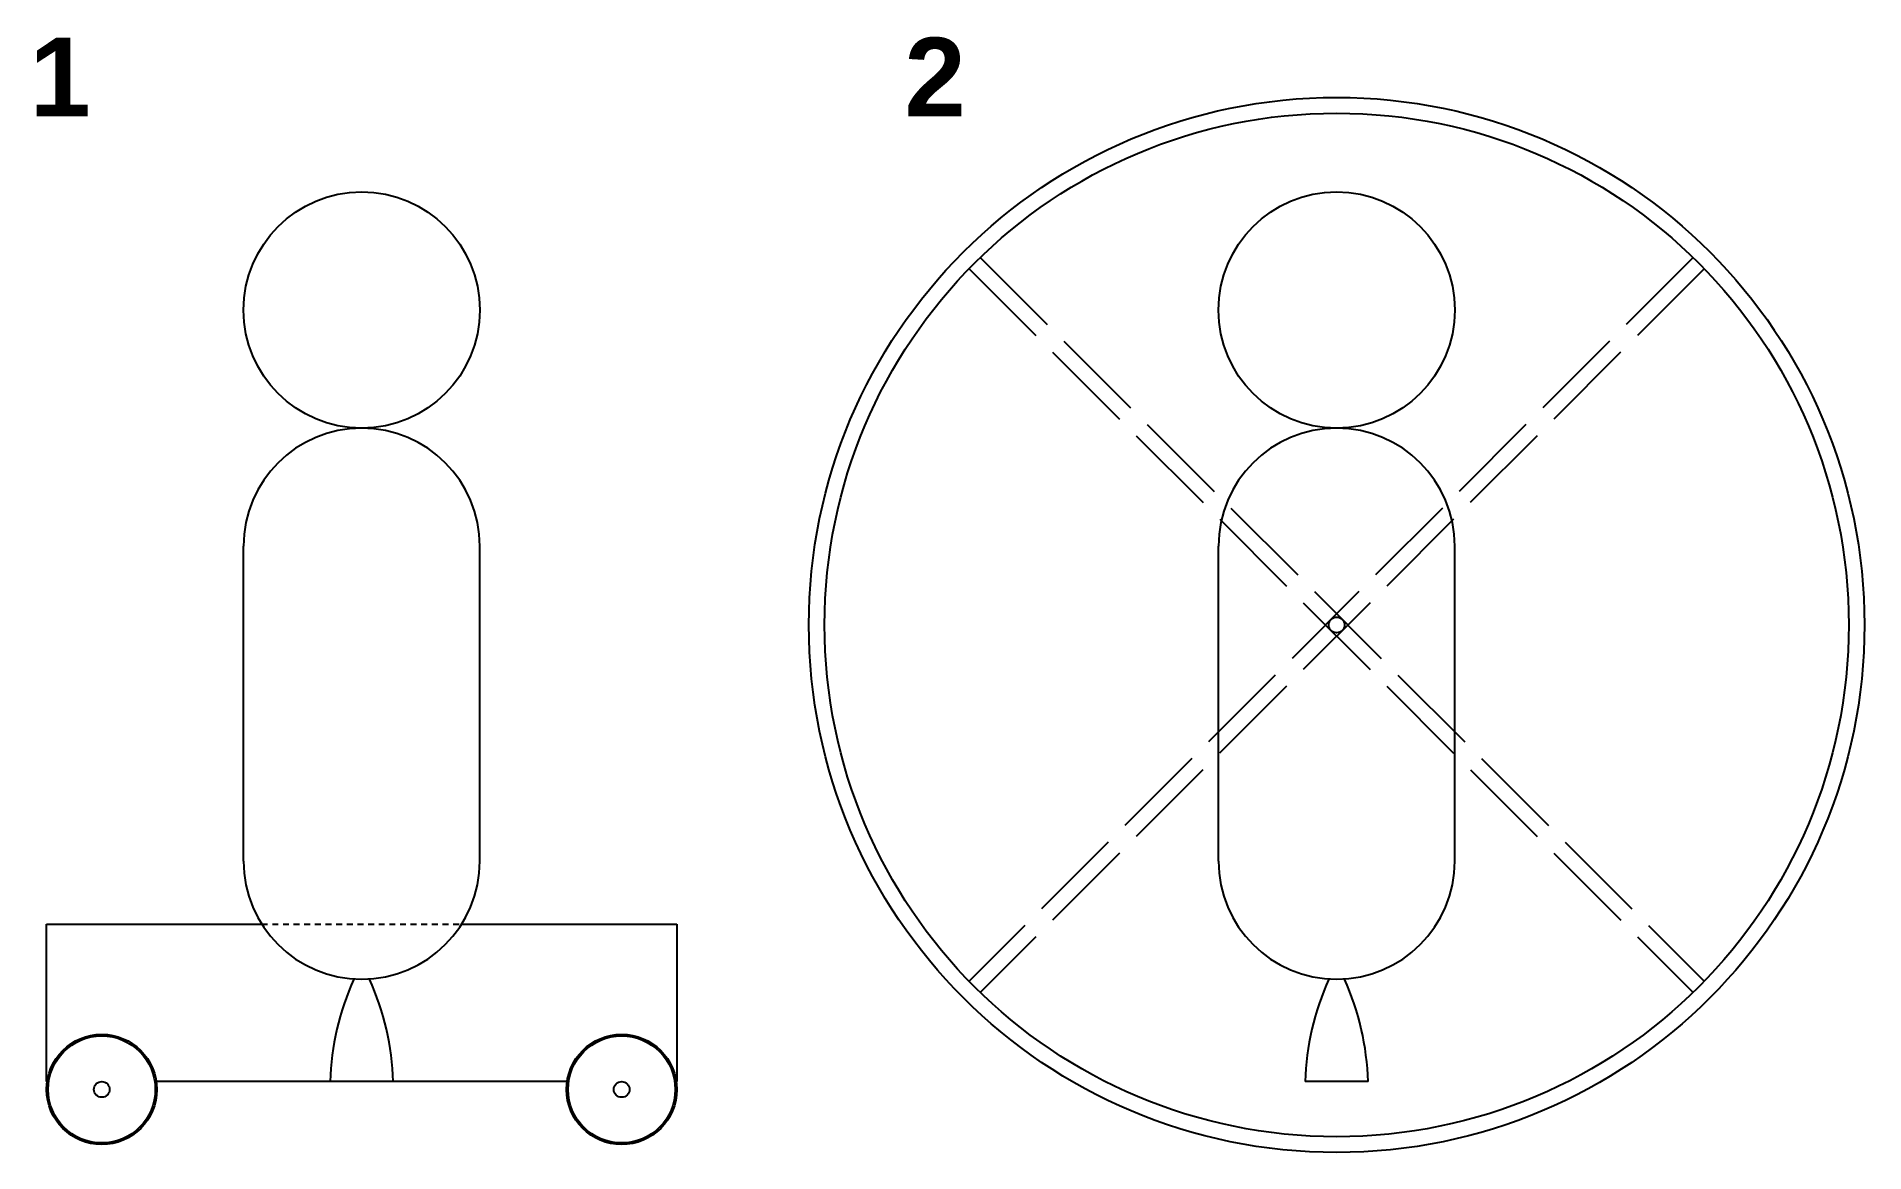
# Model space of a CAD drawing. Header units: millimetres. Extents: x 1081 to 1313, y 1603 to 1744.
import ezdxf

# ---------------------------------------------------------------- set-up
doc = ezdxf.new("R2010")
doc.units = ezdxf.units.MM
doc.linetypes.add('ACAD_ISO02W100', pattern=[15, 12, -3])
doc.linetypes.add('JIS_02_0.7', pattern=[1.35, 0.75, -0.6])
doc.styles.get("Standard").update_dxf_attribs({"font": 'arial.ttf'})

msp = doc.modelspace()

# ---------------------------------------------------------------- linework, layer by layer
at = {"linetype": 'ACAD_ISO02W100'}
for p, q in [((1291.29, 1716.32), (1199.38, 1624.41)), ((1199.38, 1714.91), (1291.29, 1622.99)), ((1200.79, 1716.32), (1292.7, 1624.41)), ((1292.7, 1714.91), (1200.79, 1622.99))]:
    msp.add_line(p, q, dxfattribs=at)
for p, q in [((1107.28, 1639.66), (1107.28, 1679.66)), ((1137.28, 1639.66), (1137.28, 1679.66)), ((1231.04, 1639.66), (1231.04, 1679.66)), ((1261.04, 1639.66), (1261.04, 1679.66)), ((1082.28, 1631.66), (1109.59, 1631.66)), ((1082.28, 1611.66), (1082.28, 1631.66)), ((1134.96, 1631.66), (1162.28, 1631.66)), ((1162.28, 1631.66), (1162.28, 1611.66)), ((1082.35, 1611.66), (1082.28, 1611.66)), ((1148.35, 1611.66), (1096.2, 1611.66)), ((1126.28, 1611.66), (1118.28, 1611.66)), ((1162.28, 1611.66), (1162.2, 1611.66)), ((1250.04, 1611.66), (1242.04, 1611.66))]:
    msp.add_line(p, q)
at = {"linetype": 'JIS_02_0.7'}
msp.add_line((1109.59, 1631.66), (1134.96, 1631.66), dxfattribs=at)
for centre, radius in [((1246.04, 1669.66), 67), ((1246.04, 1669.66), 65), ((1122.28, 1709.66), 15), ((1246.04, 1709.66), 15), ((1246.04, 1669.66), 1), ((1089.28, 1610.66), 7), ((1089.28, 1610.66), 6.8), ((1155.28, 1610.66), 7), ((1155.28, 1610.66), 6.8), ((1089.28, 1610.66), 1), ((1155.28, 1610.66), 1)]:
    msp.add_circle(centre, radius)
for centre, radius, start, end in [((1122.28, 1679.66), 15, 0, 180), ((1246.04, 1679.66), 15, 0, 180), ((1122.28, 1639.66), 15, 180, 0), ((1246.04, 1639.66), 15, 180, 0), ((1152.42, 1610.62), 34.16, 155.6853, 178.2659), ((1092.13, 1610.62), 34.16, 1.7341, 24.3147), ((1276.19, 1610.62), 34.16, 155.6853, 178.2659), ((1215.89, 1610.62), 34.16, 1.7341, 24.3147)]:
    msp.add_arc(centre, radius, start, end)

# ---------------------------------------------------------------- texts
at = {"char_height": 10, "attachment_point": 1}
for s, insert in [('{\\fArial|b1|i0|c204|p34;1}', (1080.12, 1744.25)), ('{\\fArial|b1|i0|c204|p34;2}', (1191.17, 1744.25))]:
    msp.add_mtext_dynamic_manual_height_columns(s, width=42.1536, gutter_width=12.5, heights=[0], dxfattribs=dict(at, insert=insert))

doc.saveas('drawing.dxf')
